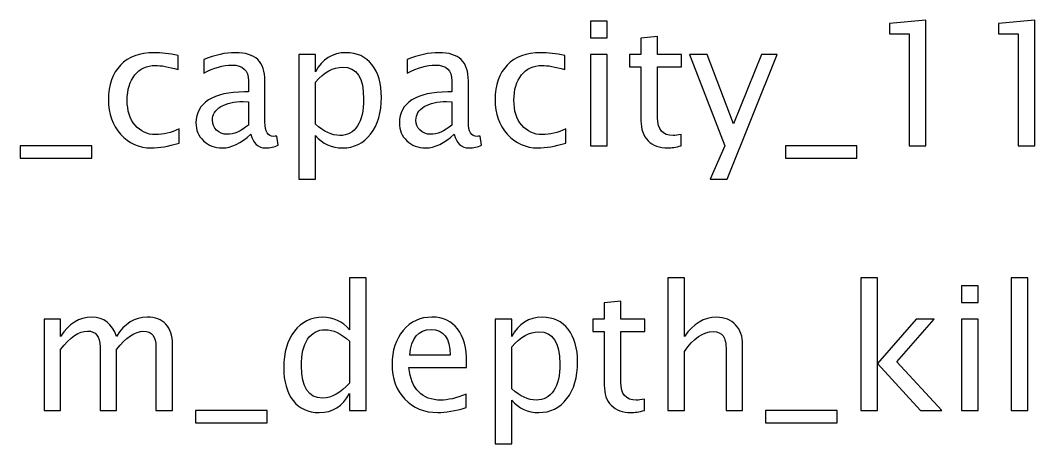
# Model space of a CAD drawing. Header units: centimetres. Extents: x -87 to 69, y -70 to 88.
# Drawn here: x -74.31 to -58.73, y 54.03 to 60.53 of the extents above; entities that cross this region are included whole.
import ezdxf

# ---------------------------------------------------------------- set-up
doc = ezdxf.new("R2010")
doc.units = ezdxf.units.CM
doc.header["$MEASUREMENT"] = 0
doc.layers.add('Layer 1', color=7, linetype='Continuous')

msp = doc.modelspace()

# ---------------------------------------------------------------- linework, layer by layer
at = {"layer": 'Layer 1'}
for points, knots in [([(-65.55094, 60.26362), (-65.55094, 60.26362), (-65.55094, 60.51762), (-65.55094, 60.51762), (-65.55094, 60.51762), (-65.55094, 60.51762), (-65.29694, 60.51762), (-65.29694, 60.51762), (-65.29694, 60.51762), (-65.29694, 60.51762), (-65.29694, 60.26362), (-65.29694, 60.26362), (-65.29694, 60.26362), (-65.29694, 60.26362), (-65.55094, 60.26362), (-65.55094, 60.26362)], [0, 0, 0, 0, 0.2, 0.2, 0.2, 0.2, 0.4, 0.4, 0.4, 0.4, 0.6, 0.6, 0.6, 0.6, 1, 1, 1, 1]), ([(-60.65219, 58.60468), (-60.65219, 58.60468), (-60.65219, 60.32712), (-60.65219, 60.32712), (-60.65219, 60.32712), (-60.65219, 60.32712), (-60.95646, 60.32712), (-60.95646, 60.32712), (-60.95646, 60.32712), (-60.95646, 60.32712), (-60.95646, 60.48587), (-60.95646, 60.48587), (-60.95646, 60.48587), (-60.95646, 60.48587), (-60.39819, 60.53349), (-60.39819, 60.53349), (-60.39819, 60.53349), (-60.39819, 60.53349), (-60.39819, 58.60468), (-60.39819, 58.60468), (-60.39819, 58.60468), (-60.39819, 58.60468), (-60.65219, 58.60468), (-60.65219, 58.60468)], [0, 0, 0, 0, 0.14285714, 0.14285714, 0.14285714, 0.14285714, 0.28571429, 0.28571429, 0.28571429, 0.28571429, 0.42857143, 0.42857143, 0.42857143, 0.42857143, 0.57142857, 0.57142857, 0.57142857, 0.57142857, 0.71428571, 0.71428571, 0.71428571, 0.71428571, 1, 1, 1, 1]), ([(-58.97914, 58.60468), (-58.97914, 58.60468), (-58.97914, 60.32712), (-58.97914, 60.32712), (-58.97914, 60.32712), (-58.97914, 60.32712), (-59.28341, 60.32712), (-59.28341, 60.32712), (-59.28341, 60.32712), (-59.28341, 60.32712), (-59.28341, 60.48587), (-59.28341, 60.48587), (-59.28341, 60.48587), (-59.28341, 60.48587), (-58.72514, 60.53349), (-58.72514, 60.53349), (-58.72514, 60.53349), (-58.72514, 60.53349), (-58.72514, 58.60468), (-58.72514, 58.60468), (-58.72514, 58.60468), (-58.72514, 58.60468), (-58.97914, 58.60468), (-58.97914, 58.60468)], [0, 0, 0, 0, 0.14285714, 0.14285714, 0.14285714, 0.14285714, 0.28571429, 0.28571429, 0.28571429, 0.28571429, 0.42857143, 0.42857143, 0.42857143, 0.42857143, 0.57142857, 0.57142857, 0.57142857, 0.57142857, 0.71428571, 0.71428571, 0.71428571, 0.71428571, 1, 1, 1, 1]), ([(-64.15924, 58.60512), (-64.23773, 58.58351), (-64.30608, 58.57293), (-64.36385, 58.57293), (-64.36385, 58.57293), (-64.4935, 58.57293), (-64.59448, 58.60997), (-64.6668, 58.68405), (-64.6668, 58.68405), (-64.73956, 58.75814), (-64.77572, 58.86088), (-64.77572, 58.99274), (-64.77572, 58.99274), (-64.77572, 58.99274), (-64.77572, 59.81647), (-64.77572, 59.81647), (-64.77572, 59.81647), (-64.77572, 59.81647), (-64.95122, 59.81647), (-64.95122, 59.81647), (-64.95122, 59.81647), (-64.95122, 59.81647), (-64.95122, 60.00697), (-64.95122, 60.00697), (-64.95122, 60.00697), (-64.95122, 60.00697), (-64.77572, 60.00697), (-64.77572, 60.00697), (-64.77572, 60.00697), (-64.77572, 60.00697), (-64.77572, 60.26053), (-64.77572, 60.26053), (-64.77572, 60.26053), (-64.77572, 60.26053), (-64.52172, 60.28478), (-64.52172, 60.28478), (-64.52172, 60.28478), (-64.52172, 60.28478), (-64.52172, 60.00697), (-64.52172, 60.00697), (-64.52172, 60.00697), (-64.52172, 60.00697), (-64.15395, 60.00697), (-64.15395, 60.00697), (-64.15395, 60.00697), (-64.15395, 60.00697), (-64.15395, 59.81647), (-64.15395, 59.81647), (-64.15395, 59.81647), (-64.15395, 59.81647), (-64.52172, 59.81647), (-64.52172, 59.81647), (-64.52172, 59.81647), (-64.52172, 59.81647), (-64.52172, 59.0386), (-64.52172, 59.0386), (-64.52172, 59.0386), (-64.52172, 58.85515), (-64.4419, 58.76343), (-64.28271, 58.76343), (-64.28271, 58.76343), (-64.24876, 58.76343), (-64.20775, 58.76916), (-64.15924, 58.78019), (-64.15924, 58.78019), (-64.15924, 58.78019), (-64.15924, 58.60512), (-64.15924, 58.60512)], [0, 0, 0, 0, 0.05555556, 0.05555556, 0.05555556, 0.05555556, 0.11111111, 0.11111111, 0.11111111, 0.11111111, 0.16666667, 0.16666667, 0.16666667, 0.16666667, 0.22222222, 0.22222222, 0.22222222, 0.22222222, 0.27777778, 0.27777778, 0.27777778, 0.27777778, 0.33333333, 0.33333333, 0.33333333, 0.33333333, 0.38888889, 0.38888889, 0.38888889, 0.38888889, 0.44444444, 0.44444444, 0.44444444, 0.44444444, 0.5, 0.5, 0.5, 0.5, 0.55555556, 0.55555556, 0.55555556, 0.55555556, 0.61111111, 0.61111111, 0.61111111, 0.61111111, 0.66666667, 0.66666667, 0.66666667, 0.66666667, 0.72222222, 0.72222222, 0.72222222, 0.72222222, 0.77777778, 0.77777778, 0.77777778, 0.77777778, 0.83333333, 0.83333333, 0.83333333, 0.83333333, 0.88888889, 0.88888889, 0.88888889, 0.88888889, 1, 1, 1, 1]), ([(-71.87448, 58.64701), (-72.03897, 58.59762), (-72.18096, 58.57293), (-72.30046, 58.57293), (-72.30046, 58.57293), (-72.49008, 58.57293), (-72.64707, 58.64304), (-72.77186, 58.78283), (-72.77186, 58.78283), (-72.89666, 58.92306), (-72.95928, 59.09989), (-72.95928, 59.31288), (-72.95928, 59.31288), (-72.95928, 59.54042), (-72.89754, 59.71813), (-72.77407, 59.84513), (-72.77407, 59.84513), (-72.6506, 59.97257), (-72.47818, 60.03607), (-72.25681, 60.03607), (-72.25681, 60.03607), (-72.14789, 60.03607), (-72.0253, 60.02108), (-71.89036, 59.99109), (-71.89036, 59.99109), (-71.89036, 59.99109), (-71.89036, 59.77678), (-71.89036, 59.77678), (-71.89036, 59.77678), (-72.03368, 59.81912), (-72.15053, 59.84028), (-72.24049, 59.84028), (-72.24049, 59.84028), (-72.37102, 59.84028), (-72.47553, 59.79133), (-72.55358, 59.69388), (-72.55358, 59.69388), (-72.63163, 59.59643), (-72.67088, 59.46634), (-72.67088, 59.30406), (-72.67088, 59.30406), (-72.67088, 59.14663), (-72.63031, 59.01963), (-72.54961, 58.92218), (-72.54961, 58.92218), (-72.46891, 58.82517), (-72.36352, 58.77666), (-72.23255, 58.77666), (-72.23255, 58.77666), (-72.11658, 58.77666), (-71.99752, 58.80665), (-71.87448, 58.86662), (-71.87448, 58.86662), (-71.87448, 58.86662), (-71.87448, 58.64701), (-71.87448, 58.64701)], [0, 0, 0, 0, 0.06666667, 0.06666667, 0.06666667, 0.06666667, 0.13333333, 0.13333333, 0.13333333, 0.13333333, 0.2, 0.2, 0.2, 0.2, 0.26666667, 0.26666667, 0.26666667, 0.26666667, 0.33333333, 0.33333333, 0.33333333, 0.33333333, 0.4, 0.4, 0.4, 0.4, 0.46666667, 0.46666667, 0.46666667, 0.46666667, 0.53333333, 0.53333333, 0.53333333, 0.53333333, 0.6, 0.6, 0.6, 0.6, 0.66666667, 0.66666667, 0.66666667, 0.66666667, 0.73333333, 0.73333333, 0.73333333, 0.73333333, 0.8, 0.8, 0.8, 0.8, 0.86666667, 0.86666667, 0.86666667, 0.86666667, 1, 1, 1, 1]), ([(-70.77029, 58.78327), (-70.92286, 58.64304), (-71.06971, 58.57293), (-71.21082, 58.57293), (-71.21082, 58.57293), (-71.32679, 58.57293), (-71.42337, 58.60909), (-71.49965, 58.68185), (-71.49965, 58.68185), (-71.57638, 58.75461), (-71.61475, 58.84633), (-71.61475, 58.95702), (-71.61475, 58.95702), (-71.61475, 59.11003), (-71.55037, 59.22777), (-71.4216, 59.30979), (-71.4216, 59.30979), (-71.29284, 59.39181), (-71.10807, 59.43282), (-70.8673, 59.43282), (-70.8673, 59.43282), (-70.8673, 59.43282), (-70.80777, 59.43282), (-70.80777, 59.43282), (-70.80777, 59.43282), (-70.80777, 59.43282), (-70.80777, 59.60172), (-70.80777, 59.60172), (-70.80777, 59.60172), (-70.80777, 59.76444), (-70.89244, 59.84557), (-71.06221, 59.84557), (-71.06221, 59.84557), (-71.19362, 59.84557), (-71.33738, 59.80412), (-71.49304, 59.72122), (-71.49304, 59.72122), (-71.49304, 59.72122), (-71.49304, 59.93024), (-71.49304, 59.93024), (-71.49304, 59.93024), (-71.32194, 60.0008), (-71.16055, 60.03607), (-71.00929, 60.03607), (-71.00929, 60.03607), (-70.85363, 60.03607), (-70.73854, 60.0008), (-70.6649, 59.9298), (-70.6649, 59.9298), (-70.59081, 59.8588), (-70.55377, 59.74944), (-70.55377, 59.60172), (-70.55377, 59.60172), (-70.55377, 59.60172), (-70.55377, 58.96804), (-70.55377, 58.96804), (-70.55377, 58.96804), (-70.55377, 58.82296), (-70.50923, 58.7502), (-70.41972, 58.7502), (-70.41972, 58.7502), (-70.40869, 58.7502), (-70.39238, 58.75196), (-70.37077, 58.75549), (-70.37077, 58.75549), (-70.37077, 58.75549), (-70.35269, 58.61438), (-70.35269, 58.61438), (-70.35269, 58.61438), (-70.41045, 58.5866), (-70.47395, 58.57293), (-70.54363, 58.57293), (-70.54363, 58.57293), (-70.66225, 58.57293), (-70.73766, 58.64304), (-70.77029, 58.78327)], [0, 0, 0, 0, 0.05, 0.05, 0.05, 0.05, 0.1, 0.1, 0.1, 0.1, 0.15, 0.15, 0.15, 0.15, 0.2, 0.2, 0.2, 0.2, 0.25, 0.25, 0.25, 0.25, 0.3, 0.3, 0.3, 0.3, 0.35, 0.35, 0.35, 0.35, 0.4, 0.4, 0.4, 0.4, 0.45, 0.45, 0.45, 0.45, 0.5, 0.5, 0.5, 0.5, 0.55, 0.55, 0.55, 0.55, 0.6, 0.6, 0.6, 0.6, 0.65, 0.65, 0.65, 0.65, 0.7, 0.7, 0.7, 0.7, 0.75, 0.75, 0.75, 0.75, 0.8, 0.8, 0.8, 0.8, 0.85, 0.85, 0.85, 0.85, 0.9, 0.9, 0.9, 0.9, 1, 1, 1, 1]), ([(-70.0321, 58.09403), (-70.0321, 58.09403), (-70.0321, 60.00697), (-70.0321, 60.00697), (-70.0321, 60.00697), (-70.0321, 60.00697), (-69.7781, 60.00697), (-69.7781, 60.00697), (-69.7781, 60.00697), (-69.7781, 60.00697), (-69.7781, 59.74195), (-69.7781, 59.74195), (-69.7781, 59.74195), (-69.67403, 59.93818), (-69.51749, 60.03607), (-69.30891, 60.03607), (-69.30891, 60.03607), (-69.14001, 60.03607), (-69.00728, 59.97478), (-68.91027, 59.85175), (-68.91027, 59.85175), (-68.81325, 59.72872), (-68.76475, 59.56071), (-68.76475, 59.34772), (-68.76475, 59.34772), (-68.76475, 59.11577), (-68.81987, 58.92835), (-68.92967, 58.78636), (-68.92967, 58.78636), (-69.03947, 58.64393), (-69.18411, 58.57293), (-69.36315, 58.57293), (-69.36315, 58.57293), (-69.52939, 58.57293), (-69.66786, 58.63643), (-69.7781, 58.76387), (-69.7781, 58.76387), (-69.7781, 58.76387), (-69.7781, 58.09403), (-69.7781, 58.09403), (-69.7781, 58.09403), (-69.7781, 58.09403), (-70.0321, 58.09403), (-70.0321, 58.09403)], [0, 0, 0, 0, 0.08333333, 0.08333333, 0.08333333, 0.08333333, 0.16666667, 0.16666667, 0.16666667, 0.16666667, 0.25, 0.25, 0.25, 0.25, 0.33333333, 0.33333333, 0.33333333, 0.33333333, 0.41666667, 0.41666667, 0.41666667, 0.41666667, 0.5, 0.5, 0.5, 0.5, 0.58333333, 0.58333333, 0.58333333, 0.58333333, 0.66666667, 0.66666667, 0.66666667, 0.66666667, 0.75, 0.75, 0.75, 0.75, 0.83333333, 0.83333333, 0.83333333, 0.83333333, 1, 1, 1, 1]), ([(-67.64424, 58.78327), (-67.79681, 58.64304), (-67.94366, 58.57293), (-68.08477, 58.57293), (-68.08477, 58.57293), (-68.20074, 58.57293), (-68.29732, 58.60909), (-68.3736, 58.68185), (-68.3736, 58.68185), (-68.45033, 58.75461), (-68.4887, 58.84633), (-68.4887, 58.95702), (-68.4887, 58.95702), (-68.4887, 59.11003), (-68.42432, 59.22777), (-68.29555, 59.30979), (-68.29555, 59.30979), (-68.16679, 59.39181), (-67.98202, 59.43282), (-67.74125, 59.43282), (-67.74125, 59.43282), (-67.74125, 59.43282), (-67.68172, 59.43282), (-67.68172, 59.43282), (-67.68172, 59.43282), (-67.68172, 59.43282), (-67.68172, 59.60172), (-67.68172, 59.60172), (-67.68172, 59.60172), (-67.68172, 59.76444), (-67.76639, 59.84557), (-67.93616, 59.84557), (-67.93616, 59.84557), (-68.06757, 59.84557), (-68.21133, 59.80412), (-68.36699, 59.72122), (-68.36699, 59.72122), (-68.36699, 59.72122), (-68.36699, 59.93024), (-68.36699, 59.93024), (-68.36699, 59.93024), (-68.19589, 60.0008), (-68.0345, 60.03607), (-67.88324, 60.03607), (-67.88324, 60.03607), (-67.72758, 60.03607), (-67.61249, 60.0008), (-67.53885, 59.9298), (-67.53885, 59.9298), (-67.46476, 59.8588), (-67.42772, 59.74944), (-67.42772, 59.60172), (-67.42772, 59.60172), (-67.42772, 59.60172), (-67.42772, 58.96804), (-67.42772, 58.96804), (-67.42772, 58.96804), (-67.42772, 58.82296), (-67.38318, 58.7502), (-67.29367, 58.7502), (-67.29367, 58.7502), (-67.28264, 58.7502), (-67.26633, 58.75196), (-67.24472, 58.75549), (-67.24472, 58.75549), (-67.24472, 58.75549), (-67.22664, 58.61438), (-67.22664, 58.61438), (-67.22664, 58.61438), (-67.2844, 58.5866), (-67.3479, 58.57293), (-67.41758, 58.57293), (-67.41758, 58.57293), (-67.5362, 58.57293), (-67.61161, 58.64304), (-67.64424, 58.78327)], [0, 0, 0, 0, 0.05, 0.05, 0.05, 0.05, 0.1, 0.1, 0.1, 0.1, 0.15, 0.15, 0.15, 0.15, 0.2, 0.2, 0.2, 0.2, 0.25, 0.25, 0.25, 0.25, 0.3, 0.3, 0.3, 0.3, 0.35, 0.35, 0.35, 0.35, 0.4, 0.4, 0.4, 0.4, 0.45, 0.45, 0.45, 0.45, 0.5, 0.5, 0.5, 0.5, 0.55, 0.55, 0.55, 0.55, 0.6, 0.6, 0.6, 0.6, 0.65, 0.65, 0.65, 0.65, 0.7, 0.7, 0.7, 0.7, 0.75, 0.75, 0.75, 0.75, 0.8, 0.8, 0.8, 0.8, 0.85, 0.85, 0.85, 0.85, 0.9, 0.9, 0.9, 0.9, 1, 1, 1, 1]), ([(-65.93238, 58.64701), (-66.09687, 58.59762), (-66.23886, 58.57293), (-66.35836, 58.57293), (-66.35836, 58.57293), (-66.54798, 58.57293), (-66.70497, 58.64304), (-66.82976, 58.78283), (-66.82976, 58.78283), (-66.95456, 58.92306), (-67.01718, 59.09989), (-67.01718, 59.31288), (-67.01718, 59.31288), (-67.01718, 59.54042), (-66.95544, 59.71813), (-66.83197, 59.84513), (-66.83197, 59.84513), (-66.7085, 59.97257), (-66.53608, 60.03607), (-66.31471, 60.03607), (-66.31471, 60.03607), (-66.20579, 60.03607), (-66.0832, 60.02108), (-65.94826, 59.99109), (-65.94826, 59.99109), (-65.94826, 59.99109), (-65.94826, 59.77678), (-65.94826, 59.77678), (-65.94826, 59.77678), (-66.09158, 59.81912), (-66.20843, 59.84028), (-66.29839, 59.84028), (-66.29839, 59.84028), (-66.42892, 59.84028), (-66.53343, 59.79133), (-66.61148, 59.69388), (-66.61148, 59.69388), (-66.68953, 59.59643), (-66.72878, 59.46634), (-66.72878, 59.30406), (-66.72878, 59.30406), (-66.72878, 59.14663), (-66.68821, 59.01963), (-66.60751, 58.92218), (-66.60751, 58.92218), (-66.52681, 58.82517), (-66.42142, 58.77666), (-66.29045, 58.77666), (-66.29045, 58.77666), (-66.17448, 58.77666), (-66.05542, 58.80665), (-65.93238, 58.86662), (-65.93238, 58.86662), (-65.93238, 58.86662), (-65.93238, 58.64701), (-65.93238, 58.64701)], [0, 0, 0, 0, 0.06666667, 0.06666667, 0.06666667, 0.06666667, 0.13333333, 0.13333333, 0.13333333, 0.13333333, 0.2, 0.2, 0.2, 0.2, 0.26666667, 0.26666667, 0.26666667, 0.26666667, 0.33333333, 0.33333333, 0.33333333, 0.33333333, 0.4, 0.4, 0.4, 0.4, 0.46666667, 0.46666667, 0.46666667, 0.46666667, 0.53333333, 0.53333333, 0.53333333, 0.53333333, 0.6, 0.6, 0.6, 0.6, 0.66666667, 0.66666667, 0.66666667, 0.66666667, 0.73333333, 0.73333333, 0.73333333, 0.73333333, 0.8, 0.8, 0.8, 0.8, 0.86666667, 0.86666667, 0.86666667, 0.86666667, 1, 1, 1, 1]), ([(-65.55094, 58.60468), (-65.55094, 58.60468), (-65.55094, 60.00697), (-65.55094, 60.00697), (-65.55094, 60.00697), (-65.55094, 60.00697), (-65.29694, 60.00697), (-65.29694, 60.00697), (-65.29694, 60.00697), (-65.29694, 60.00697), (-65.29694, 58.60468), (-65.29694, 58.60468), (-65.29694, 58.60468), (-65.29694, 58.60468), (-65.55094, 58.60468), (-65.55094, 58.60468)], [0, 0, 0, 0, 0.2, 0.2, 0.2, 0.2, 0.4, 0.4, 0.4, 0.4, 0.6, 0.6, 0.6, 0.6, 1, 1, 1, 1]), ([(-63.71386, 58.09403), (-63.71386, 58.09403), (-63.48632, 58.60292), (-63.48632, 58.60292), (-63.48632, 58.60292), (-63.48632, 58.60292), (-64.02959, 60.00697), (-64.02959, 60.00697), (-64.02959, 60.00697), (-64.02959, 60.00697), (-63.75707, 60.00697), (-63.75707, 60.00697), (-63.75707, 60.00697), (-63.75707, 60.00697), (-63.35314, 58.94511), (-63.35314, 58.94511), (-63.35314, 58.94511), (-63.35314, 58.94511), (-62.92231, 60.00697), (-62.92231, 60.00697), (-62.92231, 60.00697), (-62.92231, 60.00697), (-62.68287, 60.00697), (-62.68287, 60.00697), (-62.68287, 60.00697), (-62.68287, 60.00697), (-63.44927, 58.09403), (-63.44927, 58.09403), (-63.44927, 58.09403), (-63.44927, 58.09403), (-63.71386, 58.09403), (-63.71386, 58.09403)], [0, 0, 0, 0, 0.11111111, 0.11111111, 0.11111111, 0.11111111, 0.22222222, 0.22222222, 0.22222222, 0.22222222, 0.33333333, 0.33333333, 0.33333333, 0.33333333, 0.44444444, 0.44444444, 0.44444444, 0.44444444, 0.55555556, 0.55555556, 0.55555556, 0.55555556, 0.66666667, 0.66666667, 0.66666667, 0.66666667, 0.77777778, 0.77777778, 0.77777778, 0.77777778, 1, 1, 1, 1]), ([(-69.7781, 58.93894), (-69.64713, 58.82208), (-69.52234, 58.76343), (-69.40372, 58.76343), (-69.40372, 58.76343), (-69.28686, 58.76343), (-69.19646, 58.81238), (-69.13296, 58.90983), (-69.13296, 58.90983), (-69.06902, 59.00729), (-69.03727, 59.14443), (-69.03727, 59.3217), (-69.03727, 59.3217), (-69.03727, 59.64978), (-69.14575, 59.81382), (-69.36271, 59.81382), (-69.36271, 59.81382), (-69.5047, 59.81382), (-69.64316, 59.7371), (-69.7781, 59.5832), (-69.7781, 59.5832), (-69.7781, 59.5832), (-69.7781, 58.93894), (-69.7781, 58.93894)], [0, 0, 0, 0, 0.14285714, 0.14285714, 0.14285714, 0.14285714, 0.28571429, 0.28571429, 0.28571429, 0.28571429, 0.42857143, 0.42857143, 0.42857143, 0.42857143, 0.57142857, 0.57142857, 0.57142857, 0.57142857, 0.71428571, 0.71428571, 0.71428571, 0.71428571, 1, 1, 1, 1]), ([(-70.80777, 58.92174), (-70.80777, 58.92174), (-70.80777, 59.28201), (-70.80777, 59.28201), (-70.80777, 59.28201), (-70.80777, 59.28201), (-70.88935, 59.28466), (-70.88935, 59.28466), (-70.88935, 59.28466), (-71.03046, 59.28466), (-71.14423, 59.25864), (-71.2311, 59.20661), (-71.2311, 59.20661), (-71.31753, 59.15413), (-71.36075, 59.0849), (-71.36075, 58.99847), (-71.36075, 58.99847), (-71.36075, 58.93805), (-71.33914, 58.8869), (-71.29637, 58.84501), (-71.29637, 58.84501), (-71.25315, 58.80312), (-71.20068, 58.78195), (-71.1385, 58.78195), (-71.1385, 58.78195), (-71.03267, 58.78195), (-70.92242, 58.82869), (-70.80777, 58.92174)], [0, 0, 0, 0, 0.125, 0.125, 0.125, 0.125, 0.25, 0.25, 0.25, 0.25, 0.375, 0.375, 0.375, 0.375, 0.5, 0.5, 0.5, 0.5, 0.625, 0.625, 0.625, 0.625, 0.75, 0.75, 0.75, 0.75, 1, 1, 1, 1]), ([(-67.68172, 58.92174), (-67.68172, 58.92174), (-67.68172, 59.28201), (-67.68172, 59.28201), (-67.68172, 59.28201), (-67.68172, 59.28201), (-67.7633, 59.28466), (-67.7633, 59.28466), (-67.7633, 59.28466), (-67.90441, 59.28466), (-68.01818, 59.25864), (-68.10505, 59.20661), (-68.10505, 59.20661), (-68.19148, 59.15413), (-68.2347, 59.0849), (-68.2347, 58.99847), (-68.2347, 58.99847), (-68.2347, 58.93805), (-68.21309, 58.8869), (-68.17032, 58.84501), (-68.17032, 58.84501), (-68.1271, 58.80312), (-68.07463, 58.78195), (-68.01245, 58.78195), (-68.01245, 58.78195), (-67.90662, 58.78195), (-67.79637, 58.82869), (-67.68172, 58.92174)], [0, 0, 0, 0, 0.125, 0.125, 0.125, 0.125, 0.25, 0.25, 0.25, 0.25, 0.375, 0.375, 0.375, 0.375, 0.5, 0.5, 0.5, 0.5, 0.625, 0.625, 0.625, 0.625, 0.75, 0.75, 0.75, 0.75, 1, 1, 1, 1]), ([(-74.31394, 58.41418), (-74.31394, 58.41418), (-74.31394, 58.60468), (-74.31394, 58.60468), (-74.31394, 58.60468), (-74.31394, 58.60468), (-73.21327, 58.60468), (-73.21327, 58.60468), (-73.21327, 58.60468), (-73.21327, 58.60468), (-73.21327, 58.41418), (-73.21327, 58.41418), (-73.21327, 58.41418), (-73.21327, 58.41418), (-74.31394, 58.41418), (-74.31394, 58.41418)], [0, 0, 0, 0, 0.2, 0.2, 0.2, 0.2, 0.4, 0.4, 0.4, 0.4, 0.6, 0.6, 0.6, 0.6, 1, 1, 1, 1]), ([(-62.55719, 58.41418), (-62.55719, 58.41418), (-62.55719, 58.60468), (-62.55719, 58.60468), (-62.55719, 58.60468), (-62.55719, 58.60468), (-61.45652, 58.60468), (-61.45652, 58.60468), (-61.45652, 58.60468), (-61.45652, 58.60468), (-61.45652, 58.41418), (-61.45652, 58.41418), (-61.45652, 58.41418), (-61.45652, 58.41418), (-62.55719, 58.41418), (-62.55719, 58.41418)], [0, 0, 0, 0, 0.2, 0.2, 0.2, 0.2, 0.4, 0.4, 0.4, 0.4, 0.6, 0.6, 0.6, 0.6, 1, 1, 1, 1]), ([(-69.25314, 54.53892), (-69.25314, 54.53892), (-69.25314, 54.80218), (-69.25314, 54.80218), (-69.25314, 54.80218), (-69.35677, 54.60551), (-69.51287, 54.50717), (-69.72145, 54.50717), (-69.72145, 54.50717), (-69.89079, 54.50717), (-70.02396, 54.56847), (-70.12097, 54.6915), (-70.12097, 54.6915), (-70.21799, 54.81453), (-70.2665, 54.98254), (-70.2665, 55.19553), (-70.2665, 55.19553), (-70.2665, 55.42836), (-70.21137, 55.61577), (-70.10157, 55.75777), (-70.10157, 55.75777), (-69.99133, 55.89932), (-69.84669, 55.97031), (-69.66721, 55.97031), (-69.66721, 55.97031), (-69.50097, 55.97031), (-69.3625, 55.90681), (-69.25314, 55.77937), (-69.25314, 55.77937), (-69.25314, 55.77937), (-69.25314, 56.57885), (-69.25314, 56.57885), (-69.25314, 56.57885), (-69.25314, 56.57885), (-68.99914, 56.57885), (-68.99914, 56.57885), (-68.99914, 56.57885), (-68.99914, 56.57885), (-68.99914, 54.53892), (-68.99914, 54.53892), (-68.99914, 54.53892), (-68.99914, 54.53892), (-69.25314, 54.53892), (-69.25314, 54.53892)], [0, 0, 0, 0, 0.08333333, 0.08333333, 0.08333333, 0.08333333, 0.16666667, 0.16666667, 0.16666667, 0.16666667, 0.25, 0.25, 0.25, 0.25, 0.33333333, 0.33333333, 0.33333333, 0.33333333, 0.41666667, 0.41666667, 0.41666667, 0.41666667, 0.5, 0.5, 0.5, 0.5, 0.58333333, 0.58333333, 0.58333333, 0.58333333, 0.66666667, 0.66666667, 0.66666667, 0.66666667, 0.75, 0.75, 0.75, 0.75, 0.83333333, 0.83333333, 0.83333333, 0.83333333, 1, 1, 1, 1]), ([(-64.36144, 54.53892), (-64.36144, 54.53892), (-64.36144, 56.57885), (-64.36144, 56.57885), (-64.36144, 56.57885), (-64.36144, 56.57885), (-64.10744, 56.57885), (-64.10744, 56.57885), (-64.10744, 56.57885), (-64.10744, 56.57885), (-64.10744, 55.67619), (-64.10744, 55.67619), (-64.10744, 55.67619), (-63.97294, 55.87242), (-63.80802, 55.97031), (-63.61311, 55.97031), (-63.61311, 55.97031), (-63.49052, 55.97031), (-63.39307, 55.93195), (-63.32119, 55.85478), (-63.32119, 55.85478), (-63.24931, 55.77805), (-63.21315, 55.67442), (-63.21315, 55.54478), (-63.21315, 55.54478), (-63.21315, 55.54478), (-63.21315, 54.53892), (-63.21315, 54.53892), (-63.21315, 54.53892), (-63.21315, 54.53892), (-63.46715, 54.53892), (-63.46715, 54.53892), (-63.46715, 54.53892), (-63.46715, 54.53892), (-63.46715, 55.46187), (-63.46715, 55.46187), (-63.46715, 55.46187), (-63.46715, 55.56594), (-63.48258, 55.64003), (-63.51301, 55.68412), (-63.51301, 55.68412), (-63.54388, 55.72866), (-63.59459, 55.75071), (-63.66559, 55.75071), (-63.66559, 55.75071), (-63.82169, 55.75071), (-63.96898, 55.64885), (-64.10744, 55.44512), (-64.10744, 55.44512), (-64.10744, 55.44512), (-64.10744, 54.53892), (-64.10744, 54.53892), (-64.10744, 54.53892), (-64.10744, 54.53892), (-64.36144, 54.53892), (-64.36144, 54.53892)], [0, 0, 0, 0, 0.06666667, 0.06666667, 0.06666667, 0.06666667, 0.13333333, 0.13333333, 0.13333333, 0.13333333, 0.2, 0.2, 0.2, 0.2, 0.26666667, 0.26666667, 0.26666667, 0.26666667, 0.33333333, 0.33333333, 0.33333333, 0.33333333, 0.4, 0.4, 0.4, 0.4, 0.46666667, 0.46666667, 0.46666667, 0.46666667, 0.53333333, 0.53333333, 0.53333333, 0.53333333, 0.6, 0.6, 0.6, 0.6, 0.66666667, 0.66666667, 0.66666667, 0.66666667, 0.73333333, 0.73333333, 0.73333333, 0.73333333, 0.8, 0.8, 0.8, 0.8, 0.86666667, 0.86666667, 0.86666667, 0.86666667, 1, 1, 1, 1]), ([(-61.39635, 54.53892), (-61.39635, 54.53892), (-61.39635, 56.57885), (-61.39635, 56.57885), (-61.39635, 56.57885), (-61.39635, 56.57885), (-61.14235, 56.57885), (-61.14235, 56.57885), (-61.14235, 56.57885), (-61.14235, 56.57885), (-61.14235, 55.26079), (-61.14235, 55.26079), (-61.14235, 55.26079), (-61.14235, 55.26079), (-60.54704, 55.94121), (-60.54704, 55.94121), (-60.54704, 55.94121), (-60.54704, 55.94121), (-60.27275, 55.94121), (-60.27275, 55.94121), (-60.27275, 55.94121), (-60.27275, 55.94121), (-60.84161, 55.28681), (-60.84161, 55.28681), (-60.84161, 55.28681), (-60.84161, 55.28681), (-60.15369, 54.53892), (-60.15369, 54.53892), (-60.15369, 54.53892), (-60.15369, 54.53892), (-60.48089, 54.53892), (-60.48089, 54.53892), (-60.48089, 54.53892), (-60.48089, 54.53892), (-61.14235, 55.25814), (-61.14235, 55.25814), (-61.14235, 55.25814), (-61.14235, 55.25814), (-61.14235, 54.53892), (-61.14235, 54.53892), (-61.14235, 54.53892), (-61.14235, 54.53892), (-61.39635, 54.53892), (-61.39635, 54.53892)], [0, 0, 0, 0, 0.08333333, 0.08333333, 0.08333333, 0.08333333, 0.16666667, 0.16666667, 0.16666667, 0.16666667, 0.25, 0.25, 0.25, 0.25, 0.33333333, 0.33333333, 0.33333333, 0.33333333, 0.41666667, 0.41666667, 0.41666667, 0.41666667, 0.5, 0.5, 0.5, 0.5, 0.58333333, 0.58333333, 0.58333333, 0.58333333, 0.66666667, 0.66666667, 0.66666667, 0.66666667, 0.75, 0.75, 0.75, 0.75, 0.83333333, 0.83333333, 0.83333333, 0.83333333, 1, 1, 1, 1]), ([(-59.84986, 56.19786), (-59.84986, 56.19786), (-59.84986, 56.45186), (-59.84986, 56.45186), (-59.84986, 56.45186), (-59.84986, 56.45186), (-59.59586, 56.45186), (-59.59586, 56.45186), (-59.59586, 56.45186), (-59.59586, 56.45186), (-59.59586, 56.19786), (-59.59586, 56.19786), (-59.59586, 56.19786), (-59.59586, 56.19786), (-59.84986, 56.19786), (-59.84986, 56.19786)], [0, 0, 0, 0, 0.2, 0.2, 0.2, 0.2, 0.4, 0.4, 0.4, 0.4, 0.6, 0.6, 0.6, 0.6, 1, 1, 1, 1]), ([(-59.08522, 54.53892), (-59.08522, 54.53892), (-59.08522, 56.57885), (-59.08522, 56.57885), (-59.08522, 56.57885), (-59.08522, 56.57885), (-58.83122, 56.57885), (-58.83122, 56.57885), (-58.83122, 56.57885), (-58.83122, 56.57885), (-58.83122, 54.53892), (-58.83122, 54.53892), (-58.83122, 54.53892), (-58.83122, 54.53892), (-59.08522, 54.53892), (-59.08522, 54.53892)], [0, 0, 0, 0, 0.2, 0.2, 0.2, 0.2, 0.4, 0.4, 0.4, 0.4, 0.6, 0.6, 0.6, 0.6, 1, 1, 1, 1]), ([(-64.72392, 54.53936), (-64.80241, 54.51775), (-64.87076, 54.50717), (-64.92853, 54.50717), (-64.92853, 54.50717), (-65.05818, 54.50717), (-65.15916, 54.54421), (-65.23148, 54.61829), (-65.23148, 54.61829), (-65.30424, 54.69238), (-65.3404, 54.79512), (-65.3404, 54.92698), (-65.3404, 54.92698), (-65.3404, 54.92698), (-65.3404, 55.75071), (-65.3404, 55.75071), (-65.3404, 55.75071), (-65.3404, 55.75071), (-65.5159, 55.75071), (-65.5159, 55.75071), (-65.5159, 55.75071), (-65.5159, 55.75071), (-65.5159, 55.94121), (-65.5159, 55.94121), (-65.5159, 55.94121), (-65.5159, 55.94121), (-65.3404, 55.94121), (-65.3404, 55.94121), (-65.3404, 55.94121), (-65.3404, 55.94121), (-65.3404, 56.19477), (-65.3404, 56.19477), (-65.3404, 56.19477), (-65.3404, 56.19477), (-65.0864, 56.21902), (-65.0864, 56.21902), (-65.0864, 56.21902), (-65.0864, 56.21902), (-65.0864, 55.94121), (-65.0864, 55.94121), (-65.0864, 55.94121), (-65.0864, 55.94121), (-64.71863, 55.94121), (-64.71863, 55.94121), (-64.71863, 55.94121), (-64.71863, 55.94121), (-64.71863, 55.75071), (-64.71863, 55.75071), (-64.71863, 55.75071), (-64.71863, 55.75071), (-65.0864, 55.75071), (-65.0864, 55.75071), (-65.0864, 55.75071), (-65.0864, 55.75071), (-65.0864, 54.97284), (-65.0864, 54.97284), (-65.0864, 54.97284), (-65.0864, 54.78939), (-65.00658, 54.69767), (-64.84739, 54.69767), (-64.84739, 54.69767), (-64.81344, 54.69767), (-64.77243, 54.7034), (-64.72392, 54.71443), (-64.72392, 54.71443), (-64.72392, 54.71443), (-64.72392, 54.53936), (-64.72392, 54.53936)], [0, 0, 0, 0, 0.05555556, 0.05555556, 0.05555556, 0.05555556, 0.11111111, 0.11111111, 0.11111111, 0.11111111, 0.16666667, 0.16666667, 0.16666667, 0.16666667, 0.22222222, 0.22222222, 0.22222222, 0.22222222, 0.27777778, 0.27777778, 0.27777778, 0.27777778, 0.33333333, 0.33333333, 0.33333333, 0.33333333, 0.38888889, 0.38888889, 0.38888889, 0.38888889, 0.44444444, 0.44444444, 0.44444444, 0.44444444, 0.5, 0.5, 0.5, 0.5, 0.55555556, 0.55555556, 0.55555556, 0.55555556, 0.61111111, 0.61111111, 0.61111111, 0.61111111, 0.66666667, 0.66666667, 0.66666667, 0.66666667, 0.72222222, 0.72222222, 0.72222222, 0.72222222, 0.77777778, 0.77777778, 0.77777778, 0.77777778, 0.83333333, 0.83333333, 0.83333333, 0.83333333, 0.88888889, 0.88888889, 0.88888889, 0.88888889, 1, 1, 1, 1]), ([(-73.9486, 54.53892), (-73.9486, 54.53892), (-73.9486, 55.94121), (-73.9486, 55.94121), (-73.9486, 55.94121), (-73.9486, 55.94121), (-73.6946, 55.94121), (-73.6946, 55.94121), (-73.6946, 55.94121), (-73.6946, 55.94121), (-73.6946, 55.67619), (-73.6946, 55.67619), (-73.6946, 55.67619), (-73.57069, 55.87242), (-73.41194, 55.97031), (-73.21747, 55.97031), (-73.21747, 55.97031), (-73.03006, 55.97031), (-72.90262, 55.87242), (-72.83471, 55.67619), (-72.83471, 55.67619), (-72.71432, 55.87418), (-72.55733, 55.97296), (-72.36463, 55.97296), (-72.36463, 55.97296), (-72.2416, 55.97296), (-72.14591, 55.9368), (-72.07756, 55.86404), (-72.07756, 55.86404), (-72.00921, 55.79128), (-71.97481, 55.68942), (-71.97481, 55.55845), (-71.97481, 55.55845), (-71.97481, 55.55845), (-71.97481, 54.53892), (-71.97481, 54.53892), (-71.97481, 54.53892), (-71.97481, 54.53892), (-72.22881, 54.53892), (-72.22881, 54.53892), (-72.22881, 54.53892), (-72.22881, 54.53892), (-72.22881, 55.51655), (-72.22881, 55.51655), (-72.22881, 55.51655), (-72.22881, 55.67619), (-72.29231, 55.756), (-72.41931, 55.756), (-72.41931, 55.756), (-72.55116, 55.756), (-72.68963, 55.66296), (-72.83471, 55.47643), (-72.83471, 55.47643), (-72.83471, 55.47643), (-72.83471, 54.53892), (-72.83471, 54.53892), (-72.83471, 54.53892), (-72.83471, 54.53892), (-73.08871, 54.53892), (-73.08871, 54.53892), (-73.08871, 54.53892), (-73.08871, 54.53892), (-73.08871, 55.51744), (-73.08871, 55.51744), (-73.08871, 55.51744), (-73.08871, 55.67839), (-73.15309, 55.75865), (-73.28229, 55.75865), (-73.28229, 55.75865), (-73.41061, 55.75865), (-73.5482, 55.66516), (-73.6946, 55.47775), (-73.6946, 55.47775), (-73.6946, 55.47775), (-73.6946, 54.53892), (-73.6946, 54.53892), (-73.6946, 54.53892), (-73.6946, 54.53892), (-73.9486, 54.53892), (-73.9486, 54.53892)], [0, 0, 0, 0, 0.04761905, 0.04761905, 0.04761905, 0.04761905, 0.0952381, 0.0952381, 0.0952381, 0.0952381, 0.14285714, 0.14285714, 0.14285714, 0.14285714, 0.19047619, 0.19047619, 0.19047619, 0.19047619, 0.23809524, 0.23809524, 0.23809524, 0.23809524, 0.28571429, 0.28571429, 0.28571429, 0.28571429, 0.33333333, 0.33333333, 0.33333333, 0.33333333, 0.38095238, 0.38095238, 0.38095238, 0.38095238, 0.42857143, 0.42857143, 0.42857143, 0.42857143, 0.47619048, 0.47619048, 0.47619048, 0.47619048, 0.52380952, 0.52380952, 0.52380952, 0.52380952, 0.57142857, 0.57142857, 0.57142857, 0.57142857, 0.61904762, 0.61904762, 0.61904762, 0.61904762, 0.66666667, 0.66666667, 0.66666667, 0.66666667, 0.71428571, 0.71428571, 0.71428571, 0.71428571, 0.76190476, 0.76190476, 0.76190476, 0.76190476, 0.80952381, 0.80952381, 0.80952381, 0.80952381, 0.85714286, 0.85714286, 0.85714286, 0.85714286, 0.9047619, 0.9047619, 0.9047619, 0.9047619, 1, 1, 1, 1]), ([(-67.46103, 54.5839), (-67.63169, 54.53275), (-67.77765, 54.50717), (-67.89936, 54.50717), (-67.89936, 54.50717), (-68.10706, 54.50717), (-68.27595, 54.57596), (-68.40603, 54.7131), (-68.40603, 54.7131), (-68.53612, 54.85025), (-68.60139, 55.02796), (-68.60139, 55.24668), (-68.60139, 55.24668), (-68.60139, 55.45879), (-68.54406, 55.63297), (-68.42897, 55.76923), (-68.42897, 55.76923), (-68.31387, 55.90505), (-68.16659, 55.97296), (-67.98711, 55.97296), (-67.98711, 55.97296), (-67.81734, 55.97296), (-67.68593, 55.91255), (-67.59332, 55.79172), (-67.59332, 55.79172), (-67.50072, 55.67089), (-67.45442, 55.4998), (-67.45442, 55.27799), (-67.45442, 55.27799), (-67.45442, 55.27799), (-67.45574, 55.20038), (-67.45574, 55.20038), (-67.45574, 55.20038), (-67.45574, 55.20038), (-68.34209, 55.20038), (-68.34209, 55.20038), (-68.34209, 55.20038), (-68.30505, 54.86524), (-68.14145, 54.69767), (-67.85173, 54.69767), (-67.85173, 54.69767), (-67.74546, 54.69767), (-67.61537, 54.72766), (-67.46103, 54.78763), (-67.46103, 54.78763), (-67.46103, 54.78763), (-67.46103, 54.5839), (-67.46103, 54.5839)], [0, 0, 0, 0, 0.07692308, 0.07692308, 0.07692308, 0.07692308, 0.15384615, 0.15384615, 0.15384615, 0.15384615, 0.23076923, 0.23076923, 0.23076923, 0.23076923, 0.30769231, 0.30769231, 0.30769231, 0.30769231, 0.38461538, 0.38461538, 0.38461538, 0.38461538, 0.46153846, 0.46153846, 0.46153846, 0.46153846, 0.53846154, 0.53846154, 0.53846154, 0.53846154, 0.61538462, 0.61538462, 0.61538462, 0.61538462, 0.69230769, 0.69230769, 0.69230769, 0.69230769, 0.76923077, 0.76923077, 0.76923077, 0.76923077, 0.84615385, 0.84615385, 0.84615385, 0.84615385, 1, 1, 1, 1]), ([(-67.01609, 54.02827), (-67.01609, 54.02827), (-67.01609, 55.94121), (-67.01609, 55.94121), (-67.01609, 55.94121), (-67.01609, 55.94121), (-66.76209, 55.94121), (-66.76209, 55.94121), (-66.76209, 55.94121), (-66.76209, 55.94121), (-66.76209, 55.67619), (-66.76209, 55.67619), (-66.76209, 55.67619), (-66.65802, 55.87242), (-66.50148, 55.97031), (-66.2929, 55.97031), (-66.2929, 55.97031), (-66.124, 55.97031), (-65.99127, 55.90902), (-65.89426, 55.78599), (-65.89426, 55.78599), (-65.79724, 55.66296), (-65.74874, 55.49495), (-65.74874, 55.28196), (-65.74874, 55.28196), (-65.74874, 55.05001), (-65.80386, 54.86259), (-65.91366, 54.7206), (-65.91366, 54.7206), (-66.02346, 54.57817), (-66.1681, 54.50717), (-66.34714, 54.50717), (-66.34714, 54.50717), (-66.51338, 54.50717), (-66.65185, 54.57067), (-66.76209, 54.69811), (-66.76209, 54.69811), (-66.76209, 54.69811), (-66.76209, 54.02827), (-66.76209, 54.02827), (-66.76209, 54.02827), (-66.76209, 54.02827), (-67.01609, 54.02827), (-67.01609, 54.02827)], [0, 0, 0, 0, 0.08333333, 0.08333333, 0.08333333, 0.08333333, 0.16666667, 0.16666667, 0.16666667, 0.16666667, 0.25, 0.25, 0.25, 0.25, 0.33333333, 0.33333333, 0.33333333, 0.33333333, 0.41666667, 0.41666667, 0.41666667, 0.41666667, 0.5, 0.5, 0.5, 0.5, 0.58333333, 0.58333333, 0.58333333, 0.58333333, 0.66666667, 0.66666667, 0.66666667, 0.66666667, 0.75, 0.75, 0.75, 0.75, 0.83333333, 0.83333333, 0.83333333, 0.83333333, 1, 1, 1, 1]), ([(-59.84986, 54.53892), (-59.84986, 54.53892), (-59.84986, 55.94121), (-59.84986, 55.94121), (-59.84986, 55.94121), (-59.84986, 55.94121), (-59.59586, 55.94121), (-59.59586, 55.94121), (-59.59586, 55.94121), (-59.59586, 55.94121), (-59.59586, 54.53892), (-59.59586, 54.53892), (-59.59586, 54.53892), (-59.59586, 54.53892), (-59.84986, 54.53892), (-59.84986, 54.53892)], [0, 0, 0, 0, 0.2, 0.2, 0.2, 0.2, 0.4, 0.4, 0.4, 0.4, 0.6, 0.6, 0.6, 0.6, 1, 1, 1, 1]), ([(-69.25314, 55.60563), (-69.38499, 55.72161), (-69.50979, 55.77981), (-69.62797, 55.77981), (-69.62797, 55.77981), (-69.74438, 55.77981), (-69.83434, 55.73131), (-69.89828, 55.63385), (-69.89828, 55.63385), (-69.96222, 55.53684), (-69.99397, 55.39926), (-69.99397, 55.2211), (-69.99397, 55.2211), (-69.99397, 54.89346), (-69.8855, 54.72942), (-69.6681, 54.72942), (-69.6681, 54.72942), (-69.52699, 54.72942), (-69.38852, 54.80659), (-69.25314, 54.96049), (-69.25314, 54.96049), (-69.25314, 54.96049), (-69.25314, 55.60563), (-69.25314, 55.60563)], [0, 0, 0, 0, 0.14285714, 0.14285714, 0.14285714, 0.14285714, 0.28571429, 0.28571429, 0.28571429, 0.28571429, 0.42857143, 0.42857143, 0.42857143, 0.42857143, 0.57142857, 0.57142857, 0.57142857, 0.57142857, 0.71428571, 0.71428571, 0.71428571, 0.71428571, 1, 1, 1, 1]), ([(-68.32886, 55.39088), (-68.32886, 55.39088), (-67.70974, 55.39088), (-67.70974, 55.39088), (-67.70974, 55.39088), (-67.70974, 55.65193), (-67.8072, 55.78246), (-68.00166, 55.78246), (-68.00166, 55.78246), (-68.19746, 55.78246), (-68.30638, 55.65193), (-68.32886, 55.39088)], [0, 0, 0, 0, 0.25, 0.25, 0.25, 0.25, 0.5, 0.5, 0.5, 0.5, 1, 1, 1, 1]), ([(-66.76209, 54.87318), (-66.63112, 54.75632), (-66.50633, 54.69767), (-66.38771, 54.69767), (-66.38771, 54.69767), (-66.27085, 54.69767), (-66.18045, 54.74662), (-66.11695, 54.84407), (-66.11695, 54.84407), (-66.05301, 54.94153), (-66.02126, 55.07867), (-66.02126, 55.25594), (-66.02126, 55.25594), (-66.02126, 55.58402), (-66.12974, 55.74806), (-66.3467, 55.74806), (-66.3467, 55.74806), (-66.48869, 55.74806), (-66.62715, 55.67134), (-66.76209, 55.51744), (-66.76209, 55.51744), (-66.76209, 55.51744), (-66.76209, 54.87318), (-66.76209, 54.87318)], [0, 0, 0, 0, 0.14285714, 0.14285714, 0.14285714, 0.14285714, 0.28571429, 0.28571429, 0.28571429, 0.28571429, 0.42857143, 0.42857143, 0.42857143, 0.42857143, 0.57142857, 0.57142857, 0.57142857, 0.57142857, 0.71428571, 0.71428571, 0.71428571, 0.71428571, 1, 1, 1, 1]), ([(-71.62116, 54.34842), (-71.62116, 54.34842), (-71.62116, 54.53892), (-71.62116, 54.53892), (-71.62116, 54.53892), (-71.62116, 54.53892), (-70.52049, 54.53892), (-70.52049, 54.53892), (-70.52049, 54.53892), (-70.52049, 54.53892), (-70.52049, 54.34842), (-70.52049, 54.34842), (-70.52049, 54.34842), (-70.52049, 54.34842), (-71.62116, 54.34842), (-71.62116, 54.34842)], [0, 0, 0, 0, 0.2, 0.2, 0.2, 0.2, 0.4, 0.4, 0.4, 0.4, 0.6, 0.6, 0.6, 0.6, 1, 1, 1, 1]), ([(-62.86214, 54.34842), (-62.86214, 54.34842), (-62.86214, 54.53892), (-62.86214, 54.53892), (-62.86214, 54.53892), (-62.86214, 54.53892), (-61.76147, 54.53892), (-61.76147, 54.53892), (-61.76147, 54.53892), (-61.76147, 54.53892), (-61.76147, 54.34842), (-61.76147, 54.34842), (-61.76147, 54.34842), (-61.76147, 54.34842), (-62.86214, 54.34842), (-62.86214, 54.34842)], [0, 0, 0, 0, 0.2, 0.2, 0.2, 0.2, 0.4, 0.4, 0.4, 0.4, 0.6, 0.6, 0.6, 0.6, 1, 1, 1, 1])]:
    msp.add_open_spline(points, degree=3, knots=knots, dxfattribs=at)

doc.saveas('drawing.dxf')
